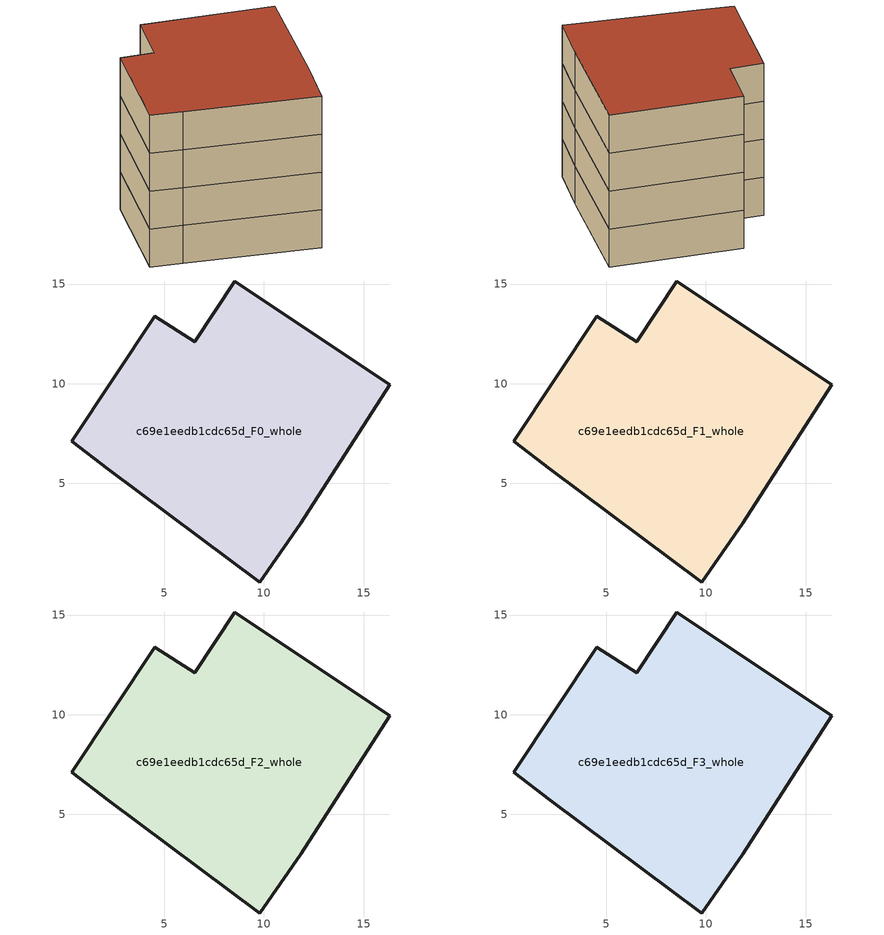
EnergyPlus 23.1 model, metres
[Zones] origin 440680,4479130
c69e1eedb1cdc65d_F0_whole
 floor ground (EU_floor_Construction): 16.3,9.94 11.85,3.02 9.79,0.06 2.2,5.73 0.37,7.12 4.52,13.39 6.52,12.11 8.53,15.15 z0
 wall outside (EU_wall_Construction): 9.79,0.06 11.85,3.02 16.3,9.94 8.53,15.15 6.52,12.11 4.52,13.39 0.37,7.12 2.2,5.73 9.79,0.06 z0:3
c69e1eedb1cdc65d_F1_whole
 floor to c69e1eedb1cdc65d_F0_whole (EU_floor_Construction): 16.3,9.94 11.85,3.02 9.79,0.06 2.2,5.73 0.37,7.12 4.52,13.39 6.52,12.11 8.53,15.15 z3
 wall outside (EU_wall_Construction): 9.79,0.06 11.85,3.02 16.3,9.94 8.53,15.15 6.52,12.11 4.52,13.39 0.37,7.12 2.2,5.73 9.79,0.06 z3:6
c69e1eedb1cdc65d_F2_whole
 floor to c69e1eedb1cdc65d_F1_whole (EU_floor_Construction): 16.3,9.94 11.85,3.02 9.79,0.06 2.2,5.73 0.37,7.12 4.52,13.39 6.52,12.11 8.53,15.15 z6
 wall outside (EU_wall_Construction): 9.79,0.06 11.85,3.02 16.3,9.94 8.53,15.15 6.52,12.11 4.52,13.39 0.37,7.12 2.2,5.73 9.79,0.06 z6:9
c69e1eedb1cdc65d_F3_whole
 floor to c69e1eedb1cdc65d_F2_whole (EU_floor_Construction): 16.3,9.94 11.85,3.02 9.79,0.06 2.2,5.73 0.37,7.12 4.52,13.39 6.52,12.11 8.53,15.15 z9
 wall outside (EU_wall_Construction): 9.79,0.06 11.85,3.02 16.3,9.94 8.53,15.15 6.52,12.11 4.52,13.39 0.37,7.12 2.2,5.73 9.79,0.06 z9:12
 roof outside (EU_roof_Construction): 11.85,3.02 16.3,9.94 8.53,15.15 6.52,12.11 4.52,13.39 0.37,7.12 2.2,5.73 9.79,0.06 z12
[Building]
EU S2 Campaign: North Axis=0; Terrain=City; Solar Distribution=FullExterior
[Site:Location]
Madrid: Latitude=40.5; Longitude=-3.5; Time Zone=1; Elevation=609
[SizingPeriod:WeatherFileDays]
AnnualSizingPeriod: Begin Month=1; Begin Day of Month=1; End Month=12; End Day of Month=31; Day of Week for Start Day=Monday; Use Weather File Daylight Saving Period=No; Use Weather File Rain and Snow Indicators=No
[MATERIAL]
EU_InternalMass_Material: Roughness=MediumRough; Thickness=0.1; Conductivity=1; Density=1800; Specific Heat=900; Thermal Absorptance=0.9; Solar Absorptance=0.7; Visible Absorptance=0.7
[MATERIAL:NOMASS] Roughness=MediumRough; Thermal Absorptance=0.9; Solar Absorptance=0.7; Visible Absorptance=0.7
Name | Thermal Resistance
EU_wall_NoMass | 1.60022
EU_roof_NoMass | 1.57597
EU_floor_NoMass | 0.470652
[CONSTRUCTION]
EU_wall_Construction: EU_wall_NoMass
EU_roof_Construction: EU_roof_NoMass
EU_floor_Construction: EU_floor_NoMass
EU_InternalMass_Construction: EU_InternalMass_Material
[ZONE] Type=1; Multiplier=1; Ceiling Height=autocalculate; Floor Area=autocalculate; Part of Total Floor Area=Yes
Name | Volume
c69e1eedb1cdc65d_F0_whole | 381.691
c69e1eedb1cdc65d_F1_whole; c69e1eedb1cdc65d_F2_whole; c69e1eedb1cdc65d_F3_whole | 381.69
[INTERNALMASS] Construction=EU_InternalMass_Construction; Surface Area=127.23
Name | Zone or ZoneList
c69e1eedb1cdc65d_F0_whole_EU_InternalMass | c69e1eedb1cdc65d_F0_whole
c69e1eedb1cdc65d_F1_whole_EU_InternalMass | c69e1eedb1cdc65d_F1_whole
c69e1eedb1cdc65d_F2_whole_EU_InternalMass | c69e1eedb1cdc65d_F2_whole
c69e1eedb1cdc65d_F3_whole_EU_InternalMass | c69e1eedb1cdc65d_F3_whole
[OTHEREQUIPMENT] Fuel Type=Electricity; Design Level Calculation Method=Watts/Area; Power per Zone Floor Area=1; Fraction Latent=0; Fraction Radiant=0; Fraction Lost=0; Carbon Dioxide Generation Rate=0; EndUse Subcategory=EU_Step8_InternalGains
Name | Zone or ZoneList or Space or SpaceList | Schedule
EU_Step8_InternalGain_c69e1eedb1cdc65d_F0_whole_f000 | c69e1eedb1cdc65d_F0_whole | EU_Step8_GainSchedule_c69e1eedb1cdc65d_F0_whole_f000
EU_Step8_InternalGain_c69e1eedb1cdc65d_F1_whole_f000 | c69e1eedb1cdc65d_F1_whole | EU_Step8_GainSchedule_c69e1eedb1cdc65d_F1_whole_f000
EU_Step8_InternalGain_c69e1eedb1cdc65d_F2_whole_f000 | c69e1eedb1cdc65d_F2_whole | EU_Step8_GainSchedule_c69e1eedb1cdc65d_F2_whole_f000
EU_Step8_InternalGain_c69e1eedb1cdc65d_F3_whole_f000 | c69e1eedb1cdc65d_F3_whole | EU_Step8_GainSchedule_c69e1eedb1cdc65d_F3_whole_f000
[ZONEVENTILATION:DESIGNFLOWRATE] Schedule=EU_AlwaysOn; Design Flow Rate Calculation Method=AirChanges/Hour; Air Changes per Hour=0.480704; Ventilation Type=Natural; Fan Pressure Rise=0; Fan Total Efficiency=1; Constant Term Coefficient=1; Temperature Term Coefficient=0; Velocity Term Coefficient=0; Velocity Squared Term Coefficient=0; Minimum Indoor Temperature=-100; Maximum Indoor Temperature=100; Delta Temperature=-100; Minimum Outdoor Temperature=-100; Maximum Outdoor Temperature=100; Maximum Wind Speed=40
Name | Zone or ZoneList or Space or SpaceList
EU_ConstantAir_c69e1eedb1cdc65d_F0_whole | c69e1eedb1cdc65d_F0_whole
EU_ConstantAir_c69e1eedb1cdc65d_F1_whole | c69e1eedb1cdc65d_F1_whole
EU_ConstantAir_c69e1eedb1cdc65d_F2_whole | c69e1eedb1cdc65d_F2_whole
EU_ConstantAir_c69e1eedb1cdc65d_F3_whole | c69e1eedb1cdc65d_F3_whole
[HVACTEMPLATE:THERMOSTAT] Constant Heating Setpoint=20; Constant Cooling Setpoint=50
EU_HeatOnly_c69e1eedb1cdc65d_F0_whole; EU_HeatOnly_c69e1eedb1cdc65d_F1_whole; EU_HeatOnly_c69e1eedb1cdc65d_F2_whole; EU_HeatOnly_c69e1eedb1cdc65d_F3_whole
[HVACTEMPLATE:ZONE:IDEALLOADSAIRSYSTEM] System Availability Schedule=EU_AlwaysOn; Maximum Heating Supply Air Temperature=50; Minimum Cooling Supply Air Temperature=13; Maximum Heating Supply Air Humidity Ratio=0.0156; Minimum Cooling Supply Air Humidity Ratio=0.0077; Heating Limit=NoLimit; Cooling Limit=NoLimit; Heating Availability Schedule=EU_AlwaysOn; Cooling Availability Schedule=EU_CoolingOff; Dehumidification Control Type=ConstantSensibleHeatRatio; Cooling Sensible Heat Ratio=0.7; Dehumidification Setpoint=60; Humidification Control Type=None; Humidification Setpoint=30; Outdoor Air Method=None; Outdoor Air Flow Rate per Person=0.00944; Outdoor Air Flow Rate per Zone Floor Area=0; Outdoor Air Flow Rate per Zone=0; Demand Controlled Ventilation Type=None; Outdoor Air Economizer Type=NoEconomizer; Heat Recovery Type=None; Sensible Heat Recovery Effectiveness=0.7; Latent Heat Recovery Effectiveness=0.65
Name | Template Thermostat
c69e1eedb1cdc65d_F0_whole | EU_HeatOnly_c69e1eedb1cdc65d_F0_whole
c69e1eedb1cdc65d_F1_whole | EU_HeatOnly_c69e1eedb1cdc65d_F1_whole
c69e1eedb1cdc65d_F2_whole | EU_HeatOnly_c69e1eedb1cdc65d_F2_whole
c69e1eedb1cdc65d_F3_whole | EU_HeatOnly_c69e1eedb1cdc65d_F3_whole
[SIZING:ZONE] Zone Cooling Design Supply Air Temperature Input Method=SupplyAirTemperature; Zone Cooling Design Supply Air Temperature=13; Zone Heating Design Supply Air Temperature Input Method=SupplyAirTemperature; Zone Heating Design Supply Air Temperature=50; Zone Cooling Design Supply Air Humidity Ratio=0.008; Zone Heating Design Supply Air Humidity Ratio=0.008; Cooling Design Air Flow Method=DesignDay; Cooling Design Air Flow Rate=0; Cooling Minimum Air Flow per Zone Floor Area=0.000762; Cooling Minimum Air Flow=0; Cooling Minimum Air Flow Fraction=0.2; Heating Design Air Flow Method=DesignDay; Heating Design Air Flow Rate=0; Heating Maximum Air Flow per Zone Floor Area=0.002032; Heating Maximum Air Flow=0.141576; Heating Maximum Air Flow Fraction=0.3; Account for Dedicated Outdoor Air System=No; Dedicated Outdoor Air System Control Strategy=NeutralSupplyAir; Dedicated Outdoor Air Low Setpoint Temperature for Design=autosize; Dedicated Outdoor Air High Setpoint Temperature for Design=autosize; Zone Load Sizing Method=Sensible Load Only No Latent Load; Zone Latent Cooling Design Supply Air Humidity Ratio Input Method=HumidityRatioDifference; Zone Cooling Design Supply Air Humidity Ratio Difference=0.005; Zone Latent Heating Design Supply Air Humidity Ratio Input Method=HumidityRatioDifference; Zone Humidification Design Supply Air Humidity Ratio Difference=0.005
c69e1eedb1cdc65d_F0_whole; c69e1eedb1cdc65d_F1_whole; c69e1eedb1cdc65d_F2_whole; c69e1eedb1cdc65d_F3_whole
[SCHEDULE:CONSTANT]
Name | Hourly Value
EU_AlwaysOn | 1
EU_CoolingOff | 0
[SCHEDULE:FILE] Column Number=1; Rows to Skip at Top=0; Number of Hours of Data=8760; Column Separator=Comma; Interpolate to Timestep=No; Minutes per Item=60; Adjust Schedule for Daylight Savings=Yes
Name | File
EU_Step8_GainSchedule_c69e1eedb1cdc65d_F0_whole_f000 | C:\Users\o_iseri\Desktop\OpenUBEM\openubem\outputs\eu_evidence\EU-11\ES-MAD-BERRUGUETE\idfs\c69e1eedb1cdc65d\c69e1eedb1cdc65d_F0_whole_f000_gain.csv
EU_Step8_GainSchedule_c69e1eedb1cdc65d_F1_whole_f000 | C:\Users\o_iseri\Desktop\OpenUBEM\openubem\outputs\eu_evidence\EU-11\ES-MAD-BERRUGUETE\idfs\c69e1eedb1cdc65d\c69e1eedb1cdc65d_F1_whole_f000_gain.csv
EU_Step8_GainSchedule_c69e1eedb1cdc65d_F2_whole_f000 | C:\Users\o_iseri\Desktop\OpenUBEM\openubem\outputs\eu_evidence\EU-11\ES-MAD-BERRUGUETE\idfs\c69e1eedb1cdc65d\c69e1eedb1cdc65d_F2_whole_f000_gain.csv
EU_Step8_GainSchedule_c69e1eedb1cdc65d_F3_whole_f000 | C:\Users\o_iseri\Desktop\OpenUBEM\openubem\outputs\eu_evidence\EU-11\ES-MAD-BERRUGUETE\idfs\c69e1eedb1cdc65d\c69e1eedb1cdc65d_F3_whole_f000_gain.csv
